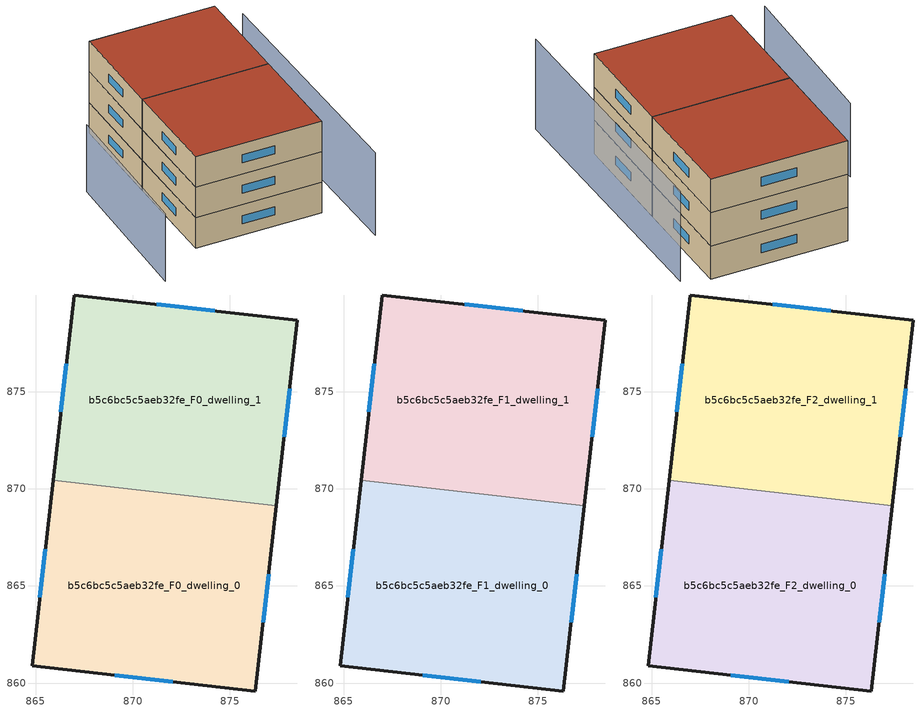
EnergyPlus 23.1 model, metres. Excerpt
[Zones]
b5c6bc5c5aeb32fe_F0_dwelling_0
 floor ground (EU_floor_Construction): 877.39,869.14 876.31,859.59 864.82,860.89 865.89,870.43 z0
 wall outside (EU_wall_Construction): 865.89,870.43 864.82,860.89 876.31,859.59 877.39,869.14 z0:3
 wall to b5c6bc5c5aeb32fe_F0_dwelling_1 (EU_wall_Construction): 877.39,869.14 865.89,870.43 z0:3
 window (EU_Window_Construction): 876.71,863.13 876.99,865.6 / 869.08,860.41 872.05,860.08 / 865.49,866.9 865.22,864.43 z1.11:1.89
b5c6bc5c5aeb32fe_F0_dwelling_1
 floor ground (EU_floor_Construction): 878.47,878.68 877.39,869.14 865.89,870.43 866.97,879.98 z0
 wall outside (EU_wall_Construction): 877.39,869.14 878.47,878.68 866.97,879.98 865.89,870.43 z0:3
 window (EU_Window_Construction): 866.57,876.44 866.29,873.97 / 874.2,879.16 871.24,879.5 / 877.79,872.68 878.07,875.14 z1.11:1.89
b5c6bc5c5aeb32fe_F1_dwelling_0
 floor to b5c6bc5c5aeb32fe_F0_dwelling_0 (EU_floor_Construction): 877.39,869.14 876.31,859.59 864.82,860.89 865.89,870.43 z3
 wall outside (EU_wall_Construction): 865.89,870.43 864.82,860.89 876.31,859.59 877.39,869.14 z3:6
 wall to b5c6bc5c5aeb32fe_F1_dwelling_1 (EU_wall_Construction): 877.39,869.14 865.89,870.43 z3:6
 window (EU_Window_Construction): 876.71,863.13 876.99,865.6 / 869.08,860.41 872.05,860.08 / 865.49,866.9 865.22,864.43 z4.11:4.89
b5c6bc5c5aeb32fe_F1_dwelling_1
 floor to b5c6bc5c5aeb32fe_F0_dwelling_1 (EU_floor_Construction): 878.47,878.68 877.39,869.14 865.89,870.43 866.97,879.98 z3
 wall outside (EU_wall_Construction): 877.39,869.14 878.47,878.68 866.97,879.98 865.89,870.43 z3:6
 window (EU_Window_Construction): 866.57,876.44 866.29,873.97 / 874.2,879.16 871.24,879.5 / 877.79,872.68 878.07,875.14 z4.11:4.89
b5c6bc5c5aeb32fe_F2_dwelling_0
 floor to b5c6bc5c5aeb32fe_F1_dwelling_0 (EU_floor_Construction): 877.39,869.14 876.31,859.59 864.82,860.89 865.89,870.43 z6
 wall outside (EU_wall_Construction): 865.89,870.43 864.82,860.89 876.31,859.59 877.39,869.14 z6:9
 wall to b5c6bc5c5aeb32fe_F2_dwelling_1 (EU_wall_Construction): 877.39,869.14 865.89,870.43 z6:9
 window (EU_Window_Construction): 876.71,863.13 876.99,865.6 / 869.08,860.41 872.05,860.08 / 865.49,866.9 865.22,864.43 z7.11:7.89
 roof outside (EU_roof_Construction): 876.31,859.59 877.39,869.14 865.89,870.43 864.82,860.89 z9
b5c6bc5c5aeb32fe_F2_dwelling_1
 floor to b5c6bc5c5aeb32fe_F1_dwelling_1 (EU_floor_Construction): 878.47,878.68 877.39,869.14 865.89,870.43 866.97,879.98 z6
 wall outside (EU_wall_Construction): 877.39,869.14 878.47,878.68 866.97,879.98 865.89,870.43 z6:9
 window (EU_Window_Construction): 866.57,876.44 866.29,873.97 / 874.2,879.16 871.24,879.5 / 877.79,872.68 878.07,875.14 z7.11:7.89
 roof outside (EU_roof_Construction): 877.39,869.14 878.47,878.68 866.97,879.98 865.89,870.43 z9
shading: 878.14,854.41 880.47,877.6 z0:8.1; 862.01,872.8 860.05,858.23 z0:6.6
[Building]
EU S2 Campaign: North Axis=0; Terrain=City; Solar Distribution=FullExterior
[Site:Location]
Cape.Town.Intl.AP: Latitude=-33.965; Longitude=18.602; Time Zone=2; Elevation=46
[SizingPeriod:WeatherFileDays]
AnnualSizingPeriod: Begin Month=1; Begin Day of Month=1; End Month=12; End Day of Month=31; Day of Week for Start Day=Monday; Use Weather File Daylight Saving Period=No; Use Weather File Rain and Snow Indicators=No
[MATERIAL]
EU_InternalMass_Material: Roughness=MediumRough; Thickness=0.1; Conductivity=1; Density=1800; Specific Heat=900; Thermal Absorptance=0.9; Solar Absorptance=0.7; Visible Absorptance=0.7
[MATERIAL:NOMASS] Roughness=MediumRough; Thermal Absorptance=0.9; Solar Absorptance=0.7; Visible Absorptance=0.7
Name | Thermal Resistance
EU_wall_NoMass | 0.457447
EU_roof_NoMass | 0.416234
EU_floor_NoMass | 1.09226
[WINDOWMATERIAL:SIMPLEGLAZINGSYSTEM]
EU_Window_SimpleGlazing: UFactor=4.7504; Solar Heat Gain Coefficient=0.85; Visible Transmittance=0.85
[CONSTRUCTION]
EU_wall_Construction: EU_wall_NoMass
EU_roof_Construction: EU_roof_NoMass
EU_floor_Construction: EU_floor_NoMass
EU_Window_Construction: EU_Window_SimpleGlazing
EU_InternalMass_Construction: EU_InternalMass_Material
[ZONE] Type=1; Multiplier=1; Ceiling Height=autocalculate; Floor Area=autocalculate; Part of Total Floor Area=Yes
Name | Volume
b5c6bc5c5aeb32fe_F0_dwelling_0; b5c6bc5c5aeb32fe_F1_dwelling_0; b5c6bc5c5aeb32fe_F2_dwelling_0 | 333.25
b5c6bc5c5aeb32fe_F0_dwelling_1; b5c6bc5c5aeb32fe_F1_dwelling_1; b5c6bc5c5aeb32fe_F2_dwelling_1 | 333.254
[INTERNALMASS] Construction=EU_InternalMass_Construction
Name | Zone or ZoneList | Surface Area
b5c6bc5c5aeb32fe_F0_dwelling_0_EU_InternalMass | b5c6bc5c5aeb32fe_F0_dwelling_0 | 111.083
b5c6bc5c5aeb32fe_F0_dwelling_1_EU_InternalMass | b5c6bc5c5aeb32fe_F0_dwelling_1 | 111.085
b5c6bc5c5aeb32fe_F1_dwelling_0_EU_InternalMass | b5c6bc5c5aeb32fe_F1_dwelling_0 | 111.083
b5c6bc5c5aeb32fe_F1_dwelling_1_EU_InternalMass | b5c6bc5c5aeb32fe_F1_dwelling_1 | 111.085
b5c6bc5c5aeb32fe_F2_dwelling_0_EU_InternalMass | b5c6bc5c5aeb32fe_F2_dwelling_0 | 111.083
b5c6bc5c5aeb32fe_F2_dwelling_1_EU_InternalMass | b5c6bc5c5aeb32fe_F2_dwelling_1 | 111.085
[OTHEREQUIPMENT] Fuel Type=Electricity; Design Level Calculation Method=Watts/Area; Power per Zone Floor Area=1; Fraction Latent=0; Fraction Radiant=0; Fraction Lost=0; Carbon Dioxide Generation Rate=0; EndUse Subcategory=EU_Step8_InternalGains
Name | Zone or ZoneList or Space or SpaceList | Schedule
EU_Step8_InternalGain_b5c6bc5c5aeb32fe_F0_dwelling_0_f000 | b5c6bc5c5aeb32fe_F0_dwelling_0 | EU_Step8_GainSchedule_b5c6bc5c5aeb32fe_F0_dwelling_0_f000
EU_Step8_InternalGain_b5c6bc5c5aeb32fe_F0_dwelling_1_f000 | b5c6bc5c5aeb32fe_F0_dwelling_1 | EU_Step8_GainSchedule_b5c6bc5c5aeb32fe_F0_dwelling_1_f000
EU_Step8_InternalGain_b5c6bc5c5aeb32fe_F1_dwelling_0_f000 | b5c6bc5c5aeb32fe_F1_dwelling_0 | EU_Step8_GainSchedule_b5c6bc5c5aeb32fe_F1_dwelling_0_f000
EU_Step8_InternalGain_b5c6bc5c5aeb32fe_F1_dwelling_1_f000 | b5c6bc5c5aeb32fe_F1_dwelling_1 | EU_Step8_GainSchedule_b5c6bc5c5aeb32fe_F1_dwelling_1_f000
EU_Step8_InternalGain_b5c6bc5c5aeb32fe_F2_dwelling_0_f000 | b5c6bc5c5aeb32fe_F2_dwelling_0 | EU_Step8_GainSchedule_b5c6bc5c5aeb32fe_F2_dwelling_0_f000
EU_Step8_InternalGain_b5c6bc5c5aeb32fe_F2_dwelling_1_f000 | b5c6bc5c5aeb32fe_F2_dwelling_1 | EU_Step8_GainSchedule_b5c6bc5c5aeb32fe_F2_dwelling_1_f000
[ZONEVENTILATION:DESIGNFLOWRATE] Schedule=EU_AlwaysOn; Design Flow Rate Calculation Method=AirChanges/Hour; Air Changes per Hour=0.690967; Ventilation Type=Natural; Fan Pressure Rise=0; Fan Total Efficiency=1; Constant Term Coefficient=1; Temperature Term Coefficient=0; Velocity Term Coefficient=0; Velocity Squared Term Coefficient=0; Minimum Indoor Temperature=-100; Maximum Indoor Temperature=100; Delta Temperature=-100; Minimum Outdoor Temperature=-100; Maximum Outdoor Temperature=100; Maximum Wind Speed=40
Name | Zone or ZoneList or Space or SpaceList
EU_ConstantAir_b5c6bc5c5aeb32fe_F0_dwelling_0 | b5c6bc5c5aeb32fe_F0_dwelling_0
EU_ConstantAir_b5c6bc5c5aeb32fe_F0_dwelling_1 | b5c6bc5c5aeb32fe_F0_dwelling_1
EU_ConstantAir_b5c6bc5c5aeb32fe_F1_dwelling_0 | b5c6bc5c5aeb32fe_F1_dwelling_0
EU_ConstantAir_b5c6bc5c5aeb32fe_F1_dwelling_1 | b5c6bc5c5aeb32fe_F1_dwelling_1
EU_ConstantAir_b5c6bc5c5aeb32fe_F2_dwelling_0 | b5c6bc5c5aeb32fe_F2_dwelling_0
EU_ConstantAir_b5c6bc5c5aeb32fe_F2_dwelling_1 | b5c6bc5c5aeb32fe_F2_dwelling_1
[HVACTEMPLATE:THERMOSTAT] Constant Heating Setpoint=20; Constant Cooling Setpoint=50
EU_HeatOnly_b5c6bc5c5aeb32fe_F0_dwelling_0; EU_HeatOnly_b5c6bc5c5aeb32fe_F0_dwelling_1; EU_HeatOnly_b5c6bc5c5aeb32fe_F1_dwelling_0; EU_HeatOnly_b5c6bc5c5aeb32fe_F1_dwelling_1; EU_HeatOnly_b5c6bc5c5aeb32fe_F2_dwelling_0; EU_HeatOnly_b5c6bc5c5aeb32fe_F2_dwelling_1
[HVACTEMPLATE:ZONE:IDEALLOADSAIRSYSTEM] System Availability Schedule=EU_AlwaysOn; Maximum Heating Supply Air Temperature=50; Minimum Cooling Supply Air Temperature=13; Maximum Heating Supply Air Humidity Ratio=0.0156; Minimum Cooling Supply Air Humidity Ratio=0.0077; Heating Limit=NoLimit; Cooling Limit=NoLimit; Heating Availability Schedule=EU_AlwaysOn; Cooling Availability Schedule=EU_CoolingOff; Dehumidification Control Type=ConstantSensibleHeatRatio; Cooling Sensible Heat Ratio=0.7; Dehumidification Setpoint=60; Humidification Control Type=None; Humidification Setpoint=30; Outdoor Air Method=None; Outdoor Air Flow Rate per Person=0.00944; Outdoor Air Flow Rate per Zone Floor Area=0; Outdoor Air Flow Rate per Zone=0; Demand Controlled Ventilation Type=None; Outdoor Air Economizer Type=NoEconomizer; Heat Recovery Type=None; Sensible Heat Recovery Effectiveness=0.7; Latent Heat Recovery Effectiveness=0.65
Name | Template Thermostat
b5c6bc5c5aeb32fe_F0_dwelling_0 | EU_HeatOnly_b5c6bc5c5aeb32fe_F0_dwelling_0
b5c6bc5c5aeb32fe_F0_dwelling_1 | EU_HeatOnly_b5c6bc5c5aeb32fe_F0_dwelling_1
b5c6bc5c5aeb32fe_F1_dwelling_0 | EU_HeatOnly_b5c6bc5c5aeb32fe_F1_dwelling_0
b5c6bc5c5aeb32fe_F1_dwelling_1 | EU_HeatOnly_b5c6bc5c5aeb32fe_F1_dwelling_1
b5c6bc5c5aeb32fe_F2_dwelling_0 | EU_HeatOnly_b5c6bc5c5aeb32fe_F2_dwelling_0
b5c6bc5c5aeb32fe_F2_dwelling_1 | EU_HeatOnly_b5c6bc5c5aeb32fe_F2_dwelling_1
[SIZING:ZONE] Zone Cooling Design Supply Air Temperature Input Method=SupplyAirTemperature; Zone Cooling Design Supply Air Temperature=13; Zone Heating Design Supply Air Temperature Input Method=SupplyAirTemperature; Zone Heating Design Supply Air Temperature=50; Zone Cooling Design Supply Air Humidity Ratio=0.008; Zone Heating Design Supply Air Humidity Ratio=0.008; Cooling Design Air Flow Method=DesignDay; Cooling Design Air Flow Rate=0; Cooling Minimum Air Flow per Zone Floor Area=0.000762; Cooling Minimum Air Flow=0; Cooling Minimum Air Flow Fraction=0.2; Heating Design Air Flow Method=DesignDay; Heating Design Air Flow Rate=0; Heating Maximum Air Flow per Zone Floor Area=0.002032; Heating Maximum Air Flow=0.141576; Heating Maximum Air Flow Fraction=0.3; Account for Dedicated Outdoor Air System=No; Dedicated Outdoor Air System Control Strategy=NeutralSupplyAir; Dedicated Outdoor Air Low Setpoint Temperature for Design=autosize; Dedicated Outdoor Air High Setpoint Temperature for Design=autosize; Zone Load Sizing Method=Sensible Load Only No Latent Load; Zone Latent Cooling Design Supply Air Humidity Ratio Input Method=HumidityRatioDifference; Zone Cooling Design Supply Air Humidity Ratio Difference=0.005; Zone Latent Heating Design Supply Air Humidity Ratio Input Method=HumidityRatioDifference; Zone Humidification Design Supply Air Humidity Ratio Difference=0.005
b5c6bc5c5aeb32fe_F0_dwelling_0; b5c6bc5c5aeb32fe_F0_dwelling_1; b5c6bc5c5aeb32fe_F1_dwelling_0; b5c6bc5c5aeb32fe_F1_dwelling_1; b5c6bc5c5aeb32fe_F2_dwelling_0; b5c6bc5c5aeb32fe_F2_dwelling_1
[SCHEDULE:CONSTANT]
Name | Hourly Value
EU_AlwaysOn | 1
EU_CoolingOff | 0
[SCHEDULE:FILE] Column Number=1; Rows to Skip at Top=0; Number of Hours of Data=8760; Column Separator=Comma; Interpolate to Timestep=No; Minutes per Item=60; Adjust Schedule for Daylight Savings=Yes
Name | File
EU_Step8_GainSchedule_b5c6bc5c5aeb32fe_F0_dwelling_0_f000 | ../../schedules/b5c6bc5c5aeb32fe/b5c6bc5c5aeb32fe_F0_dwelling_0_f000_gain.csv
EU_Step8_GainSchedule_b5c6bc5c5aeb32fe_F0_dwelling_1_f000 | ../../schedules/b5c6bc5c5aeb32fe/b5c6bc5c5aeb32fe_F0_dwelling_1_f000_gain.csv
EU_Step8_GainSchedule_b5c6bc5c5aeb32fe_F1_dwelling_0_f000 | ../../schedules/b5c6bc5c5aeb32fe/b5c6bc5c5aeb32fe_F1_dwelling_0_f000_gain.csv
EU_Step8_GainSchedule_b5c6bc5c5aeb32fe_F1_dwelling_1_f000 | ../../schedules/b5c6bc5c5aeb32fe/b5c6bc5c5aeb32fe_F1_dwelling_1_f000_gain.csv
EU_Step8_GainSchedule_b5c6bc5c5aeb32fe_F2_dwelling_0_f000 | ../../schedules/b5c6bc5c5aeb32fe/b5c6bc5c5aeb32fe_F2_dwelling_0_f000_gain.csv
EU_Step8_GainSchedule_b5c6bc5c5aeb32fe_F2_dwelling_1_f000 | ../../schedules/b5c6bc5c5aeb32fe/b5c6bc5c5aeb32fe_F2_dwelling_1_f000_gain.csv
